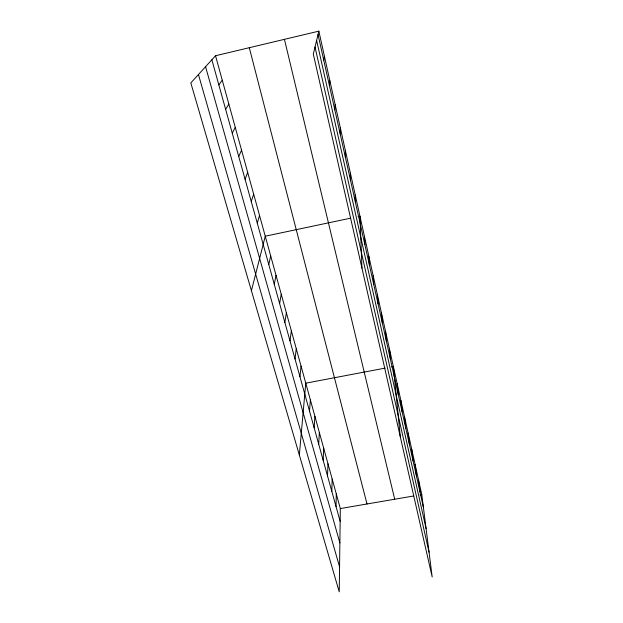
<?xml version="1.0" encoding="UTF-8"?>
<svg xmlns="http://www.w3.org/2000/svg" width="623" height="623" viewBox="0 0 623 623"><rect width="100%" height="100%" fill="white"/><g stroke="black" fill="none" stroke-linecap="round" stroke-linejoin="round"><path stroke-width="0.93" d="M345.368 157.198L345.438 150.844M215.527 55.743L340.322 508.563L339.239 591.85L190.825 82.921L215.527 55.743L318.851 31.15L421.794 494.584L432.175 576.968L313.307 54.139L318.851 31.15M336.031 506.507L336.28 493.907M331.818 491.368L332.168 478.978M327.534 475.941L327.978 463.761M340.166 133.859L340.376 128.027M323.158 460.218L323.703 448.256M318.703 444.176L319.35 432.455M334.839 109.944L335.182 104.672M314.156 427.822L314.911 416.351M309.522 411.133L310.386 399.927M299.336 455.031L305.768 383.176L385.146 368.115M299.959 376.744L301.057 366.09M329.372 85.437L329.871 80.756M295.029 359.012L296.252 348.662M289.999 340.906L291.354 330.875M284.867 322.426L286.354 312.723M323.773 60.314L324.427 56.257M279.618 303.549L281.246 294.196M274.252 284.259L276.028 275.273M268.778 264.557L270.701 255.944M251.419 290.723L265.266 236.203L350.663 218.167M257.283 223.19L259.534 215.418M251.248 201.47L253.678 194.158M245.065 179.245L247.681 172.415M238.741 156.49L241.553 150.159M232.262 133.19L235.276 127.388M225.627 109.313L228.851 104.072M218.829 84.853L222.271 80.196M358.1 216.594L359.962 216.204L361.971 268.17M391.532 366.908L393.354 366.558L400.324 436.863M340.322 508.563L413.656 495.978M419.988 494.896L421.794 494.584M198.449 74.534L339.566 566.86M205.567 66.7L339.878 542.952M211.859 59.777L340.158 521.358M249.301 47.706L367.009 503.984M284.431 39.342L394.709 499.233M315.028 47.029L429.06 552.219M316.624 40.402L426.077 528.569M318.034 34.553L423.391 507.223M418.477 479.632L420.011 492.069M415.089 464.392L416.569 476.611M411.639 448.864L413.057 460.856M408.127 433.04L409.475 444.799M404.537 416.904L405.822 428.414M400.885 400.457L402.1 411.694M397.163 383.675L398.292 394.647M389.476 349.098L390.457 359.479M385.52 331.28L386.416 341.342M381.478 313.089L382.288 322.823M377.359 294.523L378.068 303.907M373.146 275.561L373.761 284.579M368.839 256.201L369.361 264.83M364.447 236.413L364.86 244.644M355.227 194.913L355.414 202.257M350.391 173.132L350.453 179.992"/></g></svg>
